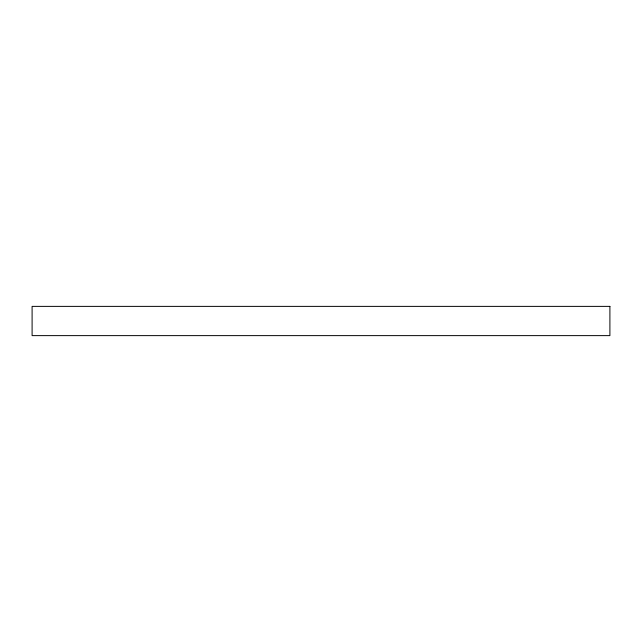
<?xml version="1.0" encoding="UTF-8"?>
<svg xmlns="http://www.w3.org/2000/svg" width="642" height="642" viewBox="0 0 642 642"><rect width="100%" height="100%" fill="white"/><g stroke="black" fill="none" stroke-linecap="round" stroke-linejoin="round"><path stroke-width="0.96" d="M609.9 306.378L32.1 306.378L32.1 335.622L609.9 335.622L609.9 306.378"/></g></svg>
